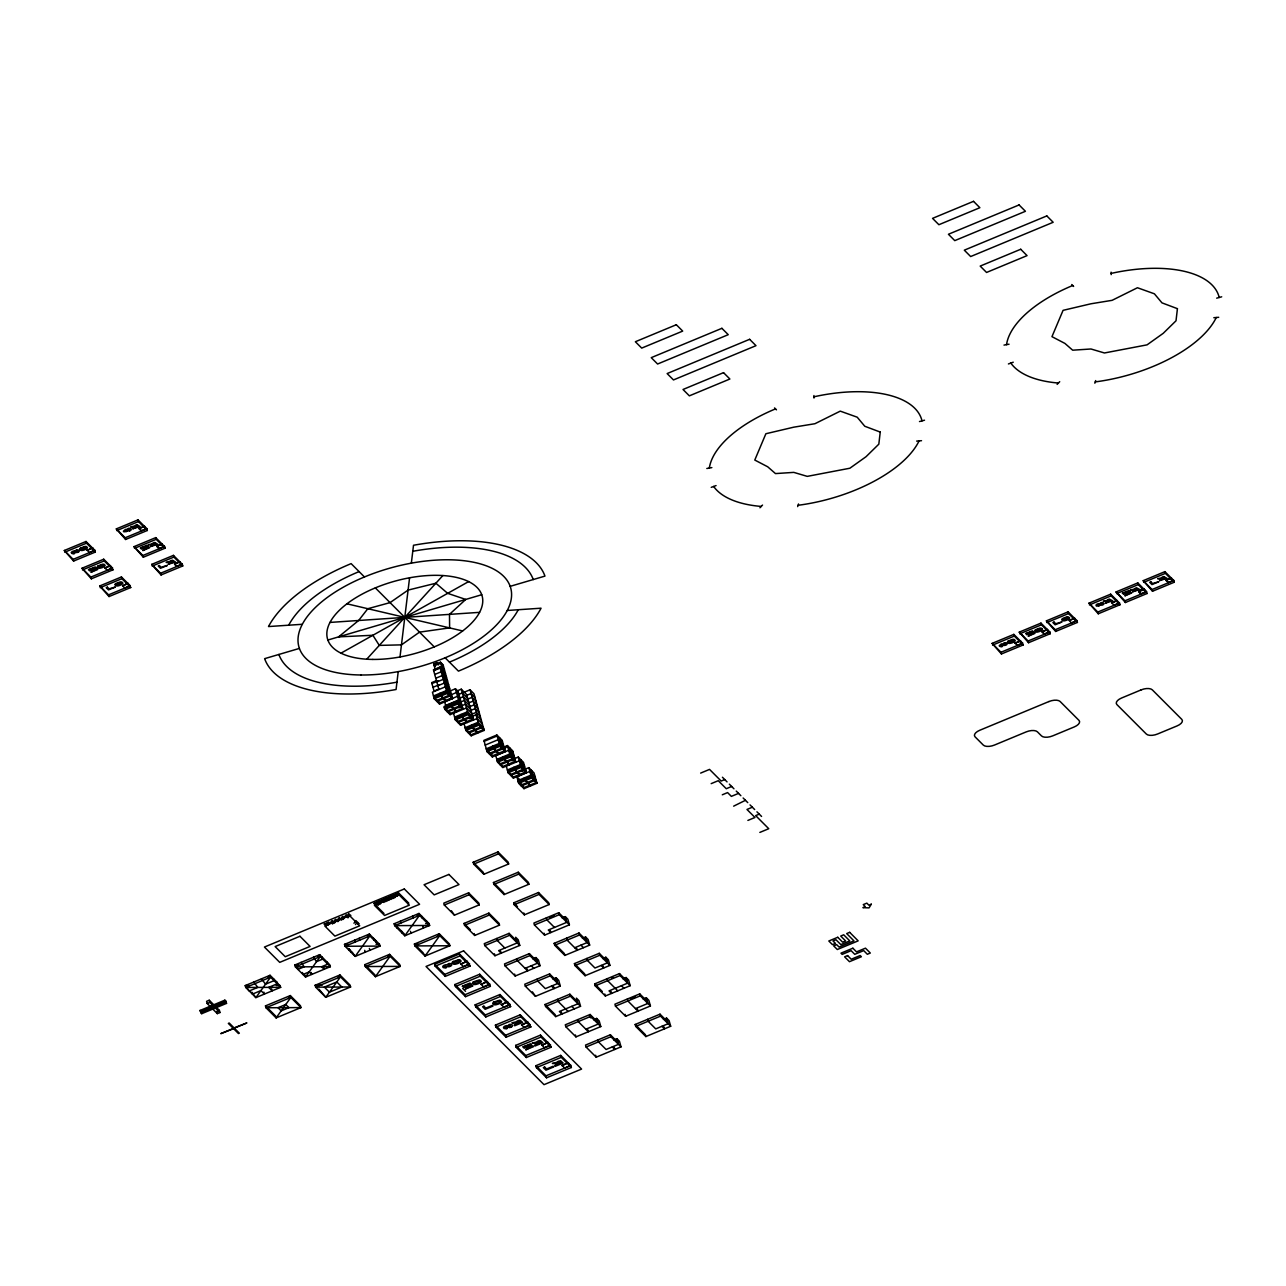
<?xml version="1.0" encoding="UTF-8"?>
<svg xmlns="http://www.w3.org/2000/svg" width="1286" height="1286" viewBox="0 0 1286 1286"><rect width="100%" height="100%" fill="white"/><g stroke="black" fill="none" stroke-linecap="round" stroke-linejoin="round"><path stroke-width="1.5" d="M398.226 671.614L396.072 689.505A146.186 68.399 -15.5 0 1 264.627 658.657L299.397 648.417M399.994 656.969L409.575 577.784M411.343 563.155L413.513 545.264A146.186 68.399 -15.5 0 1 544.959 576.096L510.188 586.336M797.674 506.604L798.51 503.967M1094.852 383.212L1095.688 380.576M170.09 561.468L166.135 562.4L170.459 562.77A3.006 1.415 -15.5 0 1 170.829 563.027L168.08 564.329L175.555 562.046L172.533 560.23A2.009 0.932 -15.5 0 0 171.633 560.439A2.926 1.366 -15.5 0 0 170.974 560.712L170.813 560.809A1.816 0.852 -15.5 0 0 170.09 561.468M268.035 978.099L270.044 975.286L276.667 981.861L277.213 983.822L268.678 987.359L272.166 990.847L271.619 988.902M233.57 1028.655L234.1 1027.932C278.596 1010.33 189.074 1046.257 233.57 1028.655L238.457 1033.542L239.341 1033.172L234.454 1028.286M327.801 925.357L332.399 920.68L330.47 923.364M331.804 923.219L335.919 919.217L332.463 924.023M334.264 923.235L339.424 917.77L337.173 920.889M337.832 921.676L342.928 916.307L340.726 919.377M341.385 920.165L346.448 914.844L343.153 919.426M346.014 917.159L349.069 913.751L347.252 917.143M288.273 998.386L290.298 995.573L300.426 1005.716L300.956 1007.597L276.12 1017.901L265.993 1007.758L265.479 1005.877L290.298 995.573L290.829 997.454L300.956 1007.597L265.993 1007.758L290.829 997.454L276.12 1017.901L275.606 1016.02L265.479 1005.877M317.851 957.234L319.684 954.678L329.811 964.822L330.341 966.702L305.521 977.006L295.394 966.863L294.864 964.982L319.684 954.678L320.214 956.559L330.341 966.702L295.394 966.863L320.214 956.559L305.521 977.006L304.991 975.126M347.959 917.882L350.146 914.828L350.869 915.552M353.955 923.252L355.884 920.567L356.592 921.29M355.483 924.554L357.315 921.998L358.022 922.721M374.322 903.785L374.982 902.852M375.03 904.492L376.75 902.129M375.753 905.215L378.502 901.39M377.409 904.621L380.254 900.666M378.148 905.312L382.006 899.943M380.238 904.106L383.758 899.203M383.212 901.679L385.511 898.48M383.871 902.483L387.279 897.757M385.655 901.711L389.031 897.017M387.44 900.939L390.783 896.294M389.224 900.184L392.535 895.57M390.992 899.428L394.288 894.831M392.76 898.673L396.056 894.108M394.529 897.933L397.808 893.384M338.105 977.521L339.938 974.965L350.065 985.108L350.596 986.989L325.776 997.293L315.649 987.15L315.118 985.269L339.938 974.965L340.469 976.846L350.596 986.989L315.649 987.15L340.469 976.846L325.776 997.293L318.912 989.079M367.491 936.626L369.339 934.07L379.466 944.213L379.981 946.094L355.161 956.398L345.034 946.255L344.519 944.374L369.339 934.07L369.854 935.935L379.981 946.094L345.034 946.255L369.854 935.935L355.161 956.398L352.107 951.978M396.86 896.406L399.046 893.368M408.353 902.692L407.678 903.624L408.803 903.158L398.676 893.014L373.872 903.351L384 913.494M387.745 956.913L389.578 954.357L399.705 964.5L400.235 966.381L375.416 976.685L365.288 966.542L364.758 964.661L389.578 954.357L390.108 956.237L400.235 966.381L365.288 966.542L390.108 956.237L375.416 976.685L374.885 974.804L364.758 964.661M417.146 916.002L418.979 913.446L429.106 923.589L429.62 925.47L404.801 935.774L394.673 925.631L394.159 923.75L418.979 913.446L419.493 915.327L429.62 925.47L394.673 925.631L419.493 915.327L404.801 935.774L404.286 933.909L394.159 923.75M437.385 936.288L439.233 933.732L449.361 943.876L449.875 945.757L425.055 956.061L414.928 945.917L414.413 944.053L439.233 933.732L439.748 935.613L449.875 945.757L414.928 945.917L439.748 935.613L425.055 956.061L424.541 954.196M366.703 659.22L442.866 575.549M759.946 507.777L762.534 505.076M1057.14 384.385L1059.712 381.685M81.5 548.463L82.304 547.997A5.9 2.765 -15.5 0 1 83.156 547.627L84.41 547.257A1.849 0.868 -15.5 0 1 85.953 547.482A1.849 0.868 -15.5 0 1 85.615 548.479L81.275 549.54A1.993 0.932 -15.5 0 1 81.548 548.366M494.821 1002.517L498.132 1001.135A2.09 0.981 -15.5 0 1 499.981 1001.505A2.074 0.964 -15.5 0 1 499.9 1002.148A2.09 0.981 -15.5 0 1 499.531 1002.533L495.303 1003.948A1.897 0.884 -15.5 0 1 494.547 1003.739A2.122 0.997 -15.5 0 1 494.805 1002.517M80.616 548.109L84.603 546.534A3.247 1.511 -15.5 0 1 85.278 546.454A2.926 1.366 -15.5 0 1 86.403 546.566L87.448 547.563A3.601 1.688 -15.5 0 1 87.143 548.27L85.503 549.427A7.973 3.729 -15.5 0 1 84.362 549.926L82.867 550.36A3.504 1.64 -15.5 0 1 81.838 550.488A2.958 1.382 -15.5 0 1 80.504 550.295L79.764 549.652M98.331 565.84L102.317 564.265A3.247 1.511 -15.5 0 1 102.993 564.2A2.926 1.366 -15.5 0 1 104.102 564.313L105.147 565.39A3.585 1.688 -15.5 0 1 104.857 566.001L103.218 567.174A7.973 3.729 -15.5 0 1 102.076 567.656L100.581 568.09A3.504 1.64 -15.5 0 1 99.552 568.219A2.958 1.382 -15.5 0 1 98.218 568.042L97.415 567.239A2.861 1.334 -15.5 0 1 97.575 566.579M453.299 961.526L458.989 959.645A3.311 1.543 -15.5 0 1 459.906 959.774L461.111 961.012A4.099 1.929 -15.5 0 1 460.758 961.703L458.893 963.037A9.147 4.276 -15.5 0 1 457.575 963.6L455.871 964.098A3.987 1.865 -15.5 0 1 454.697 964.243A3.36 1.575 -15.5 0 1 453.428 964.13L452.27 963.134A3.263 1.527 -15.5 0 1 452.447 962.362M473.553 981.813L479.244 979.932A3.311 1.543 -15.5 0 1 480.16 980.061L481.35 981.298A4.099 1.929 -15.5 0 1 481.012 981.99L479.148 983.324A9.147 4.276 -15.5 0 1 477.829 983.886L476.125 984.385A3.987 1.865 -15.5 0 1 474.952 984.546A3.36 1.575 -15.5 0 1 473.682 984.417L472.509 983.42A3.263 1.527 -15.5 0 1 472.701 982.649A3.987 1.865 -15.5 0 1 473.441 981.684M1008.433 641.007L1012.42 639.431A3.247 1.511 -15.5 0 1 1013.111 639.367A2.926 1.366 -15.5 0 1 1014.22 639.463L1015.265 640.557A3.585 1.688 -15.5 0 1 1014.959 641.167L1013.336 642.325A8.005 3.745 -15.5 0 1 1012.178 642.823L1010.683 643.257A3.488 1.64 -15.5 0 1 1009.655 643.386A2.958 1.382 -15.5 0 1 1008.32 643.209L1007.533 642.405A2.861 1.334 -15.5 0 1 1007.694 641.73M493.808 1002.099L499.498 1000.219A3.311 1.543 -15.5 0 1 500.415 1000.347L501.604 1001.585A4.099 1.913 -15.5 0 1 501.267 1002.276L499.402 1003.61A9.147 4.276 -15.5 0 1 498.084 1004.173L496.38 1004.671A3.987 1.865 -15.5 0 1 495.206 1004.832A3.36 1.575 -15.5 0 1 493.92 1004.704L492.763 1003.707A3.263 1.527 -15.5 0 1 492.956 1002.935A3.987 1.865 -15.5 0 1 493.695 1001.971M340.951 653.175L468.634 581.593M549.861 917.963L554.25 915.536M611.847 978.067L612.892 977.569M64.3 550.488L86.001 541.486L94.859 550.344L73.157 559.362L64.3 550.488L73.623 561.066L95.325 552.064L92.576 547.868L87.223 550.392L92.576 547.868M116.303 528.9L138.004 519.882L146.861 528.755L125.16 537.773L116.303 528.9L125.626 539.477L147.327 530.475L146.781 528.498L141.364 530.748L139.145 528.53L144.579 526.279L139.145 528.53M64.766 552.208L86.483 543.19L95.325 552.064M116.769 530.604L138.486 521.602L147.327 530.475M94.778 550.087L89.425 552.61L87.143 550.119M82.015 568.235L103.716 559.217L112.573 568.09L90.856 577.109L82.015 568.235L91.338 578.813L113.039 569.794L110.274 565.615L104.922 568.123L110.274 565.615M134.017 546.646L155.719 537.628L164.576 546.502L142.859 555.504L134.017 546.646L143.341 557.224L165.042 548.206L164.495 546.228L159.078 548.495L156.86 546.277L162.277 544.01L156.86 546.277M82.481 569.939L104.182 560.921L113.039 569.794M134.483 548.35L156.185 539.332L165.042 548.206M112.493 567.833L107.14 570.341L104.857 567.865M99.713 585.966L121.414 576.964L130.272 585.821L108.571 594.839L99.713 585.966L109.053 596.543L130.754 587.541L127.989 583.346L122.636 585.869L127.989 583.346M151.716 564.377L173.417 555.375L182.274 564.232L160.573 573.251L151.716 564.377L161.055 574.955L182.757 565.953L182.21 563.975L176.777 566.226L174.558 564.007L179.992 561.757L174.558 564.007M100.195 587.686L121.897 578.668L130.754 587.541M152.198 566.081L173.899 557.079L182.757 565.953M130.207 585.564L124.855 588.088L122.556 585.596M444.409 669.556L441.757 666.92L435.295 669.604L433.736 663.962L436.967 662.611L438.285 663.946M450.663 692.109L445.374 686.82L432.434 692.189L434.266 698.78L439.539 704.069L452.479 698.684L443.091 664.862L440.455 662.21L433.993 664.894L435.311 666.228L433.736 663.962M434.25 665.843L440.728 663.158L443.365 665.794M442.545 669.733L439.908 667.096L433.43 669.781L438.912 689.505M433.704 670.713L440.166 668.029L445.438 673.317M434.732 674.475L441.211 671.79L446.483 677.079M435.777 678.236L442.255 675.552L447.528 680.841M436.549 680.615L431.694 682.625L434.041 691.08L438.896 689.071M431.951 683.557L438.43 680.873M436.822 681.998L443.3 679.313L448.573 684.586M432.996 687.319L439.458 684.634M437.867 685.76L444.329 683.059L449.618 688.348M433.478 695.951L446.419 690.582L451.707 695.871M433.752 696.899L446.676 691.53L451.965 696.803M449.907 691.064L455.453 688.766L458.089 691.402L463.04 709.261L457.768 703.972L456.98 701.159L444.04 706.528L444.827 709.358L450.1 714.63L466.496 707.975L471.769 713.264M434.266 698.78L447.206 693.411L452.479 698.684M456.434 691.193L461.272 689.183L466.561 694.472L473.602 719.838L468.313 714.55L461.272 689.183M436.645 700.484L449.586 695.099M450.952 694.826L456.482 692.527L459.134 695.163M459.086 694.279L462.317 692.945L467.606 698.218M463.555 692.479L470.033 689.794L473.987 693.765L484.147 730.416L471.206 735.785L465.934 730.496L464.117 723.922M446.435 700.886L457.527 696.289L460.179 698.925M460.131 698.041L463.362 696.69L468.651 701.979M466.223 695.565L471.078 693.556L475.032 697.526M459.552 702.477L464.407 700.452L469.679 705.741M467.268 699.327L472.107 697.317L476.077 701.288M444.827 709.358L457.768 703.972M447.206 711.062L460.131 705.676M460.597 706.223L465.452 704.214L470.724 709.502M468.297 703.088L473.152 701.079L477.122 705.033M459.022 707.782L462.253 706.448L456.98 701.159M469.342 706.85L474.196 704.841L478.151 708.795M454.601 717.106L467.541 711.737L472.814 717.025L469.117 718.553M470.387 710.611L475.241 708.586L479.196 712.557M453.556 713.344L455.373 719.919L468.313 714.55M471.432 714.373L476.286 712.348L480.241 716.318M457.752 721.623L470.692 716.254M470.467 717.09L476.013 714.791L481.285 720.08M455.373 719.919L460.661 725.208L477.042 718.553L482.33 723.841M465.146 727.683L478.087 722.314L483.375 727.603M465.934 730.496L478.874 725.127L484.147 730.416M468.313 732.2L481.253 726.831M496.862 734.997L483.922 740.366L487.04 751.651L492.329 756.94L505.269 751.571L502.135 740.286L496.862 734.997L499.981 746.282L505.269 751.571M484.179 741.315L497.119 735.946L502.392 741.234M485.224 745.076L498.164 739.691L503.437 744.98M486.269 748.822L499.209 743.453L504.482 748.741M487.04 751.651L499.981 746.282M503.726 747.102L507.407 745.575L512.696 750.863L515.815 762.132L510.542 756.859L507.407 745.575M489.419 753.355L502.36 747.986M503.983 748.05L507.681 746.507L512.953 751.796M496.83 759.399L509.754 754.03L515.043 759.319L511.812 760.669M513.998 755.557L508.726 750.268L495.785 755.638L497.602 762.228L510.542 756.859M499.981 763.932L512.921 758.563M514.529 758.627L518.226 757.084L523.515 762.373L526.376 772.709L513.435 778.078L508.163 772.806L506.33 766.215M497.602 762.228L502.89 767.517L519.271 760.846L524.559 766.135M507.375 769.976L520.316 764.607L525.588 769.896L522.357 771.23M508.163 772.806L521.103 767.42L526.376 772.709M510.542 774.51L523.482 769.124M523.241 769.96L528.787 767.662L534.06 772.95L536.937 783.287L523.997 788.656L518.724 783.367L516.892 776.792L529.832 771.423L535.105 776.712M518.724 783.367L531.648 777.998L536.937 783.287M521.103 785.071L534.028 779.702M992.117 643.386L1013.818 634.384L1022.675 643.257L1000.974 652.259L992.117 643.386L1001.456 653.963L1023.158 644.961L1020.393 640.766L1015.04 643.289L1020.393 640.766M1019.251 632.133L1040.953 623.115L1049.81 631.989L1028.109 640.991L1019.251 632.133L1028.575 642.711L1050.276 633.693L1049.73 631.731L1044.312 633.982L1042.094 631.764L1047.527 629.513L1042.094 631.764M1046.386 620.865L1068.087 611.847L1076.945 620.72L1055.227 629.738L1046.386 620.865L1055.71 631.442L1077.411 622.424L1076.864 620.463L1071.511 622.971L1069.229 620.495L1074.646 618.245L1069.229 620.495M1088.953 603.182L1110.654 594.18L1119.511 603.054L1097.81 612.056L1088.953 603.182L1098.276 613.776L1119.977 604.758L1119.431 602.78L1114.078 605.304L1111.795 602.829L1117.212 600.562L1111.795 602.829M1116.071 591.93L1137.788 582.912L1146.63 591.785L1124.928 600.803L1116.071 591.93L1125.411 602.507L1147.112 593.489L1144.347 589.309C1132.082 589.422 1145.681 597.492 1138.93 591.56M1143.206 580.661L1164.907 571.643L1173.764 580.516L1152.063 589.535L1143.206 580.661L1152.529 591.239L1174.247 582.236L1173.7 580.259L1168.267 582.51L1166.048 580.291L1171.482 578.041L1166.048 580.291M992.599 645.106L1014.3 636.088L1023.158 644.961M1019.718 633.837L1041.435 624.819L1050.276 633.693M1046.852 622.569L1068.553 613.567L1077.411 622.424M1089.419 604.902L1111.12 595.884L1119.977 604.758M1116.553 593.634L1138.255 584.632L1147.112 593.489M1143.688 582.365L1165.389 573.363L1174.247 582.236M473.184 862.247L498.003 851.943L508.131 862.086L508.661 863.967L483.841 874.271L473.714 864.128L473.184 862.247L483.311 872.39L483.841 874.271M473.714 864.128L498.534 853.824L508.661 863.967M700.645 773.095L709.534 769.398L721.173 781.052L724.741 779.573M1138.994 591.817L1144.347 589.309M1022.611 642.984L1017.258 645.508L1014.959 643.016M1141.132 593.778L1146.565 591.528M711.174 783.64L718.263 780.698L726.269 788.72L731.638 786.485M209.248 1000.235L206.612 1001.328L207.191 1003.482L217.318 1013.625L219.954 1012.532L219.376 1010.378L209.248 1000.235L209.843 1002.389L219.954 1012.532M468.618 892.838L443.799 903.142L444.313 905.022L454.44 915.166L479.26 904.862L478.746 902.981L468.618 892.838L469.133 894.718L479.26 904.862M493.438 882.534L518.258 872.23L528.385 882.373L528.9 884.254L504.08 894.558L493.953 884.414L493.438 882.534L503.565 892.677L504.08 894.558M207.191 1003.482L209.843 1002.389M444.313 905.022L469.133 894.718M493.953 884.414L518.788 874.11L528.9 884.254M200.037 1010.475L224.857 1000.17L225.934 1001.247L226.529 1003.385L201.709 1013.689L200.037 1010.475L201.709 1013.689M211.66 1006.408L214.312 1005.314M722.298 794.796L727.587 792.594L731.364 796.372L738.55 793.398M201.114 1011.552L211.756 1007.131M225.934 1001.247L213.524 1006.391L212.447 1005.314M200.632 1012.612L225.452 1002.308L226.529 1003.385M212.254 1008.545L214.907 1007.452M219.376 1010.378L216.723 1011.471L217.318 1013.625M745.446 800.31L733.647 806.161M464.053 923.428L488.873 913.124L499 923.268L499.515 925.148L474.695 935.452L464.567 925.309L464.053 923.428L470.371 929.778M513.693 902.82L538.512 892.516L548.64 902.659L549.154 904.54L524.334 914.844L514.207 904.701L513.693 902.82L517.486 906.63M464.567 925.309L489.387 915.005L499.515 925.148M514.207 904.701L539.027 894.397L549.154 904.54M752.342 807.222L746.973 809.457L754.978 817.478L747.889 820.42M759.254 814.134L755.67 815.613L768.755 828.714L759.849 832.412M434.636 964.259L459.456 953.955L469.583 964.098L444.763 974.402L434.636 964.259L435.182 966.204L445.31 976.363L470.129 966.043L466.979 961.253L460.854 964.13L466.979 961.253M516.699 940.95L509.095 933.347L484.275 943.651L484.822 945.596L494.949 955.739L519.769 945.435L518.21 939.793L515.67 937.269L517.245 942.895L498.63 950.627L501.154 953.167L500.608 951.206M566.338 920.342L558.751 912.722L533.915 923.043L534.462 924.988L544.589 935.131L569.409 924.827L567.849 919.185L565.31 916.661L562.207 917.947M435.182 966.204L460.002 955.9L470.129 966.043M484.822 945.596L509.642 935.292L519.769 945.435M534.462 924.988L559.281 914.684L569.409 924.827M469.503 963.793L463.378 966.67L460.758 963.841M454.89 984.546L479.71 974.241L489.837 984.385L465.018 994.689L454.89 984.546L455.437 986.507L465.564 996.65L490.384 986.33L487.217 981.539L481.109 984.417L487.217 981.539M536.953 961.237L529.35 953.633L504.53 963.937L505.076 965.882L515.204 976.026L540.024 965.722L538.464 960.095L535.924 957.556L532.822 958.842M582.462 938.233L585.564 936.947L588.104 939.471L589.663 945.114L564.843 955.418L554.716 945.274L554.17 943.329L578.989 933.009L586.593 940.629M455.437 986.507L480.257 976.187L490.384 986.33M505.076 965.882L529.896 955.578L540.024 965.722M554.716 945.274L579.536 934.97L589.663 945.114M525.074 968.342L537.484 963.198L535.924 957.556M574.729 947.734L587.139 942.574L585.564 936.947M489.757 984.079L483.632 986.957L481.012 984.128M475.145 1004.832L499.965 994.528L510.092 1004.671L485.272 1014.975L475.145 1004.832L475.691 1006.793L485.819 1016.937L510.638 1006.616L507.472 1001.826L501.347 1004.704L507.472 1001.826M557.208 981.523L549.604 973.92L524.784 984.224L525.331 986.169L535.458 996.312L560.278 986.008L558.719 980.382L556.179 977.842L553.076 979.128M602.716 958.52L605.819 957.234L608.358 959.758L609.918 965.4L585.098 975.704L574.971 965.561L574.424 963.616L599.244 953.312L606.847 960.915M475.691 1006.793L500.511 996.473L510.638 1006.616M525.331 986.169L550.151 975.865L560.278 986.008M574.971 965.561L599.79 955.257L609.918 965.4M510.012 1004.366L503.887 1007.243L501.267 1004.414M495.399 1025.119L520.219 1014.815L530.346 1024.958L505.527 1035.262L495.399 1025.119L495.93 1027.08L506.057 1037.223L530.893 1026.919L527.726 1022.113L521.602 1024.99L527.726 1022.113M561.371 1012.082L561.918 1014.027L559.378 1011.487L577.993 1003.771L576.433 998.129L578.957 1000.669L580.533 1006.295L555.713 1016.599L545.585 1006.456L545.039 1004.511L569.859 994.207L577.446 1001.81M622.971 978.807L626.073 977.521L628.613 980.045L630.172 985.687L605.352 995.991L595.225 985.848L594.679 983.903L619.498 973.598L627.102 981.202M495.93 1027.08L520.766 1016.776L530.893 1026.919M545.585 1006.456L570.405 996.152L580.533 1006.295M595.225 985.848L620.045 975.544L630.172 985.687M530.266 1024.653L524.141 1027.53L521.521 1024.701M515.654 1045.405L540.474 1035.101L550.601 1045.245L525.781 1055.549L515.654 1045.405L516.184 1047.367L526.312 1057.51L551.131 1047.206L547.981 1042.416L541.856 1045.277L547.981 1042.416M597.701 1022.097L590.113 1014.493L565.293 1024.797L565.84 1026.742L575.951 1036.886L600.787 1026.582L599.212 1020.955L596.688 1018.416L593.585 1019.702M647.356 1001.489L639.753 993.885L614.933 1004.189L615.48 1006.134L625.607 1016.278L650.427 1005.973L648.851 1000.331L646.328 997.807L643.225 999.093M630.622 998.852L635.429 996.859M516.184 1047.367L541.004 1037.063L551.131 1047.206M565.84 1026.742L590.66 1016.438L600.787 1026.582M615.48 1006.134L640.299 995.83L650.427 1005.973M585.837 1029.202L598.247 1024.058L596.688 1018.416M635.477 1008.594L647.887 1003.434L646.328 997.807M550.504 1044.939L544.396 1047.817L541.776 1044.988M535.908 1065.692L560.728 1055.388L570.855 1065.531L546.02 1075.835L535.908 1065.692L536.439 1067.653L546.566 1077.797L571.386 1067.493L568.235 1062.702L562.111 1065.58L568.235 1062.702M617.955 1042.383L610.368 1034.78L585.548 1045.084L586.078 1047.029L596.206 1057.188L621.025 1046.868L619.466 1041.242L616.942 1038.702L613.84 1039.988M663.48 1019.38L666.582 1018.094L669.106 1020.618L670.681 1026.26L645.861 1036.564L635.734 1026.421L635.188 1024.476L660.007 1014.172L667.595 1021.775M536.439 1067.653L561.259 1057.349L571.386 1067.493M586.078 1047.029L610.898 1036.725L621.025 1046.868M635.734 1026.421L660.554 1016.117L670.681 1026.26M570.759 1065.226L564.65 1068.103L562.03 1065.274M1008.417 363.954L1013.255 362.202M711.238 487.346L716.061 485.578M327.85 640.042L481.736 594.727M1216.685 298.159L1221.7 296.809M919.49 421.551L924.521 420.2M457.623 960.562L454.312 961.944A2.122 0.997 -15.5 0 0 454.054 963.166A1.897 0.884 -15.5 0 0 454.794 963.375L459.022 961.96A2.09 0.981 -15.5 0 0 459.391 961.574A2.074 0.964 -15.5 0 0 458.121 960.513A2.09 0.981 -15.5 0 0 457.639 960.578M1003.996 345.098L1009.044 344.214M706.818 468.49L711.849 467.606M1213.823 317.706L1218.71 317.304M916.645 441.098L921.515 440.696M506.78 1025.633L506.475 1025.665A2.363 1.109 -15.5 0 0 505.816 1025.794L504.626 1026.276A2.074 0.964 -15.5 0 0 504.016 1026.742A2.636 1.238 -15.5 0 0 503.565 1027.723L503.598 1027.819A5.208 2.443 -15.5 0 0 503.694 1028.028A6.752 3.151 -15.5 0 0 504.112 1028.495L506.668 1028.913L507.488 1027.868A2.765 1.302 -15.5 0 1 506.427 1028.109L505.157 1027.192L509.69 1027.418M137.104 524.752L140.142 526.569L132.651 528.851L135.4 527.549A2.99 1.399 -15.5 0 0 135.046 527.292L130.722 526.906L134.676 525.99A1.816 0.852 -15.5 0 1 135.4 525.331L135.56 525.235A2.926 1.366 -15.5 0 1 136.203 524.961A2.009 0.932 -15.5 0 1 137.12 524.752M302.323 624.289L268.501 626.555A146.186 68.399 -15.5 0 1 351.126 563.622L364.452 576.964M329.972 622.424L479.598 612.345M507.263 610.48L541.068 608.198A146.186 68.399 -15.5 0 1 458.443 671.131L445.133 657.789M448.943 966.558L444.393 966.333L445.663 967.233A2.765 1.302 -15.5 0 0 446.74 967.008L445.904 968.053L443.349 967.635A6.752 3.151 -15.5 0 1 442.931 967.168A5.208 2.443 -15.5 0 1 442.834 966.959A2.636 1.238 -15.5 0 1 443.236 965.882A2.106 0.981 -15.5 0 1 444.024 965.336L445.069 964.934A2.363 1.109 -15.5 0 1 445.712 964.805L446.033 964.773A2.636 1.238 -15.5 0 1 447.062 964.822L450.148 965.336L448.026 963.825A2.54 1.19 -15.5 0 1 450.261 963.552L451.097 963.857A5.707 2.668 -15.5 0 1 451.579 964.307L451.707 965.063A2.395 1.125 -15.5 0 1 451.579 965.336A2.492 1.173 -15.5 0 1 451.37 965.593A2.106 0.981 -15.5 0 1 450.663 966.075A2.54 1.19 -15.5 0 1 449.891 966.381M425.602 923.605L429.106 923.589M348.008 944.358L344.519 944.374L347.043 946.898M375.962 944.229L379.466 944.213M417.902 944.037L414.413 944.053L423.271 952.926M294.864 964.982L298.368 964.966M249.227 985.574L245.224 985.59L245.755 987.471L255.882 997.615L280.702 987.31L276.699 981.941M276.168 985.446L280.171 985.43M315.118 985.269L322.111 985.237M1099.626 603.697L1102.504 604.131L1100.655 602.812A2.25 1.061 -15.5 0 1 1102.616 602.571L1103.34 602.845A4.999 2.331 -15.5 0 1 1103.758 603.23L1103.902 603.729A2.09 0.981 -15.5 0 1 1103.581 604.356A1.833 0.868 -15.5 0 1 1102.954 604.774A2.09 0.981 -15.5 0 1 1102.247 605.079A1.833 0.868 -15.5 0 1 1101.443 605.159L1097.488 604.999L1098.598 605.802A2.427 1.125 -15.5 0 0 1099.53 605.593L1096.572 606.14A5.9 2.765 -15.5 0 1 1096.202 605.738A4.26 1.993 -15.5 0 1 1096.09 605.465A2.315 1.077 -15.5 0 1 1096.46 604.597A1.833 0.868 -15.5 0 1 1097.151 604.131L1098.067 603.793A2.074 0.964 -15.5 0 1 1098.63 603.664L1098.903 603.648A2.315 1.077 -15.5 0 1 1099.819 603.681M74.99 551.003L77.851 551.437L76.003 550.103A2.218 1.045 -15.5 0 1 77.964 549.878L78.687 550.151A4.999 2.347 -15.5 0 1 79.105 550.537L79.234 551.196A2.09 0.981 -15.5 0 1 78.928 551.662A1.849 0.868 -15.5 0 1 78.301 552.08M507.616 1025.698L510.896 1026.196L508.774 1024.685A2.54 1.19 -15.5 0 1 511.024 1024.412L511.844 1024.733A5.707 2.668 -15.5 0 1 512.342 1025.167L512.471 1025.923A2.395 1.125 -15.5 0 1 512.342 1026.196A2.492 1.173 -15.5 0 1 512.117 1026.453A2.106 0.981 -15.5 0 1 511.41 1026.935M346.931 603.809L462.655 630.96M520.364 1020.425L522.646 1022.45L514.754 1025.73L514.095 1025.071L517.245 1023.56A3.44 1.607 -15.5 0 0 516.827 1023.286L511.876 1022.852L516.409 1021.791A2.042 0.948 -15.5 0 1 517.068 1021.132L517.422 1020.939A3.344 1.575 -15.5 0 1 518.162 1020.618A2.363 1.109 -15.5 0 1 518.853 1020.425A1.881 0.884 -15.5 0 1 520.107 1020.441M540.602 1040.712L542.901 1042.737L535.008 1046.016L534.349 1045.357L537.5 1043.846A3.44 1.607 -15.5 0 0 537.082 1043.573L532.131 1043.139L536.664 1042.078A2.042 0.948 -15.5 0 1 537.323 1041.419L537.661 1041.226A3.344 1.575 -15.5 0 1 538.416 1040.904A2.363 1.109 -15.5 0 1 539.107 1040.712A1.881 0.884 -15.5 0 1 540.361 1040.728M560.857 1061.014L563.155 1063.024L555.263 1066.303L554.604 1065.644L557.754 1064.149A3.44 1.607 -15.5 0 0 557.336 1063.86L552.385 1063.426L556.918 1062.365A2.042 0.948 -15.5 0 1 557.577 1061.706L557.915 1061.513A3.344 1.575 -15.5 0 1 558.671 1061.191A2.363 1.109 -15.5 0 1 559.362 1060.998A1.881 0.884 -15.5 0 1 560.616 1061.014M1071.736 284.544L1073.633 286.456M1166.129 580.549L1168.267 582.51M1042.174 632.021L1044.312 633.982M774.542 407.935L776.455 409.848M722.427 777.242L727.056 781.888M729.339 784.171L733.952 788.8M736.235 791.083L740.865 795.712M743.131 797.995L747.761 802.625M750.043 804.907L754.657 809.537M756.94 811.82L761.569 816.449M375.335 587.879L434.25 646.89M438.542 664.878L436.967 662.611M461.208 702.686L458.572 700.05L445.631 705.419L444.586 701.658M536.149 780.473L530.877 775.185L517.936 780.554L523.209 785.842M462.51 707.38L457.237 702.092L444.297 707.477L449.586 712.749M473.071 717.958L467.799 712.669L454.858 718.038L460.661 725.208M483.632 728.535L478.344 723.246L465.419 728.615L471.206 735.785M504.739 749.69L499.466 744.401L486.526 749.77L491.799 755.059M515.3 760.267L510.028 754.978L497.087 760.347L502.89 767.517M525.861 770.828L520.573 765.54L507.632 770.925L513.435 778.078M536.407 781.406L531.134 776.117L518.194 781.486L521.36 786.019L534.301 780.65L533.77 778.769M516.892 776.792L519.528 779.445M580.934 945.162L583.458 947.686M601.173 965.448L603.713 967.972L603.166 966.027M621.427 985.735L623.967 988.259M661.936 1026.308L664.476 1028.848L663.93 1026.887M554.475 927.447L546.871 919.844L546.341 917.882M617.762 990.847L607.635 980.704L607.088 978.742M554.17 943.329L564.297 953.473L564.843 955.418M574.424 963.616L584.551 973.759L585.098 975.704M594.679 983.903L602.282 991.506M635.188 1024.476L645.315 1034.619L645.861 1036.564M139.226 528.787L141.364 530.748M156.924 546.534L159.078 548.495M174.639 564.281L176.777 566.226M589.486 1016.454L590.949 1017.933M531.279 965.77L533.819 968.31M551.533 986.057L554.073 988.596L553.527 986.635M571.788 1006.343L574.328 1008.883M612.297 1046.917L614.821 1049.456L614.29 1047.495M504.835 948.055L497.232 940.452L496.685 938.491M568.123 1011.455L557.995 1001.312L557.449 999.351M451.386 910.761L454.44 915.166M532.388 991.827L535.458 996.312M545.039 1004.511L555.166 1014.654L555.713 1016.599M462.655 988.404L465.532 991.297M348.651 948.57L350.548 950.467M234.1 1027.932L229.213 1023.029L228.329 1023.399L233.216 1028.286M213.042 1007.468L214.119 1008.545M71.437 552.771L71.469 552.867A2.315 1.077 -15.5 0 1 71.823 551.903A1.833 0.852 -15.5 0 1 72.498 551.437A3.022 1.415 -15.5 0 1 73.125 551.18L73.415 551.083A2.058 0.964 -15.5 0 1 73.977 550.971L74.25 550.938A2.315 1.077 -15.5 0 1 75.167 550.987M1164.907 571.643L1165.389 573.363M1152.063 589.535L1152.529 591.239M1137.788 582.912L1138.255 584.632M1124.928 600.803L1125.411 602.507M1110.654 594.18L1111.12 595.884M1097.81 612.056L1098.276 613.776M1068.087 611.847L1068.553 613.567M1055.227 629.738L1055.71 631.442M1040.953 623.115L1041.435 624.819M1028.109 640.991L1028.575 642.711M1013.818 634.384L1014.3 636.088M1000.974 652.259L1001.456 653.963M666.582 1018.094L668.141 1023.72L655.731 1028.88L648.144 1021.277L647.597 1019.316M660.007 1014.172L660.554 1016.117M639.753 993.885L640.299 995.83M637.47 1009.172L638.017 1011.134L627.889 1000.99L627.343 999.029M626.073 977.521L627.632 983.147L609.017 990.879L611.557 993.419L611.011 991.458M619.498 973.598L620.045 975.544M625.06 1014.332L625.607 1016.278M605.819 957.234L607.378 962.86L594.968 968.02L587.38 960.417L586.834 958.456M599.244 953.312L599.79 955.257M604.806 994.046L605.352 995.991M616.942 1038.702L618.502 1044.345L606.092 1049.489L598.488 1041.885L597.958 1039.924M610.368 1034.78L610.898 1036.725M578.989 933.009L579.536 934.97M531.423 770.314L533.513 777.821M528.787 767.662L531.648 777.998M576.707 948.312L577.253 950.274L567.126 940.13L566.579 938.169M565.31 916.661L566.885 922.287L548.27 930.019L550.794 932.559L550.247 930.598M527.565 782.386L527.823 783.335M520.878 759.737L522.952 767.244M523.225 768.192L523.74 770.073L510.799 775.442L510.285 773.561M524.399 777.869L524.672 778.802M590.113 1014.493L590.66 1016.438M518.226 757.084L521.103 767.42M558.751 912.722L559.281 914.684M523.482 786.775L523.997 788.656M517.004 771.809L517.277 772.757M595.675 1055.227L596.206 1057.188M510.06 748.211L512.407 756.682M512.664 757.615L513.178 759.496L500.238 764.865L499.724 762.984M587.831 1029.781L588.377 1031.742L578.25 1021.598L577.703 1019.637M513.853 767.292L514.111 768.24M505.237 747.295L505.494 748.243M506.459 761.248L506.716 762.18M499.498 737.65L501.845 746.105M502.103 747.037L502.633 748.918L489.693 754.287L489.162 752.406M569.859 994.207L570.405 996.152M503.292 756.715L503.549 757.663M538.512 892.516L539.027 894.397M575.421 1034.941L575.951 1036.886M495.898 750.67L496.155 751.603M492.731 746.137L492.988 747.086M544.042 933.186L544.589 935.131M556.179 977.842L557.738 983.485L545.328 988.629L537.741 981.025L537.194 979.064M491.541 754.11L492.329 756.94M480.996 725.899L481.511 727.763L468.57 733.149L468.056 731.268M549.604 973.92L550.151 975.865M470.033 689.794L477.331 716.109M476.013 714.791L478.874 725.127M518.258 872.23L518.788 874.11M474.775 729.516L475.048 730.464M470.435 715.321L470.949 717.202L458.025 722.571L457.495 720.69M471.624 724.999L471.882 725.931M523.82 912.964L524.334 914.844M560.728 1055.388L561.259 1057.349M464.23 718.938L464.487 719.887M529.35 953.633L529.896 955.578M455.453 688.766L459.616 703.796M459.874 704.744L460.404 706.625L447.464 711.994L446.933 710.113M461.063 714.421L461.32 715.354M498.003 851.943L498.534 853.824M527.067 968.921L527.614 970.882L517.486 960.738L516.94 958.777M453.669 708.361L453.926 709.309M440.455 662.21L449.055 693.234M449.328 694.167L449.843 696.048L436.902 701.417L436.388 699.536M450.502 703.844L450.775 704.776M439.908 667.096L447.206 693.411M540.474 1035.101L541.004 1037.063M449.312 711.817L450.1 714.63M509.095 933.347L509.642 935.292M443.107 697.8L443.381 698.732M439.957 693.267L440.214 694.215M546.02 1075.835L546.566 1077.797M514.657 974.081L515.204 976.026M438.767 701.24L439.539 704.069M520.219 1014.815L520.766 1016.776M488.873 913.124L489.387 915.005M525.781 1055.549L526.312 1057.51M494.403 953.794L494.949 955.739M499.965 994.528L500.511 996.473M505.527 1035.262L506.057 1037.223M474.18 933.572L474.695 935.452M479.71 974.241L480.257 976.187M485.272 1014.975L485.819 1016.937M459.456 953.955L460.002 955.9M465.018 994.689L465.564 996.65M444.763 974.402L445.31 976.363M426.566 921.065L427.097 922.946M421.503 915.986L422.033 917.866M422.901 926.177L423.415 928.058M412.774 916.034L413.288 917.915M410.491 931.321L411.006 933.202M400.364 921.178L400.878 923.059M401.746 931.369L402.277 933.25M396.683 926.29L397.213 928.17M375.351 940.082L375.866 941.963M373.454 938.185L373.969 940.066M369.371 948.393L369.902 950.274M364.726 950.322L365.24 952.203M359.244 938.25L359.775 940.13M354.598 940.179L355.113 942.059M350.531 950.386L351.046 952.267M348.619 948.489L349.149 950.37M327.271 962.201L327.801 964.162L321.596 966.734L324.136 969.274L323.59 967.313M322.207 957.138L322.738 959.083L316.533 961.671L313.462 957.17M311.18 972.473L311.726 974.434L309.187 971.894L302.982 974.466L302.451 972.505M301.053 962.33L304.123 966.815L297.918 969.403L297.387 967.442M173.417 555.375L173.899 557.079M155.719 537.628L156.185 539.332M273.516 978.694L274.047 980.655L265.511 984.192L261.492 978.759M160.573 573.251L161.055 574.955M138.004 519.882L138.486 521.602M142.859 555.504L143.341 557.224M263.871 992.117L264.402 994.078L260.929 990.59L252.394 994.126L251.847 992.165L255.882 997.615L270.574 977.167L270.044 975.286L245.224 985.59L249.227 990.959L257.763 987.407L253.744 981.974M125.16 537.773L125.626 539.477M121.414 576.964L121.897 578.668M103.716 559.217L104.182 560.921M224.857 1000.17L225.452 1002.308M108.571 594.839L109.053 596.543M86.001 541.486L86.483 543.19M90.856 577.109L91.338 578.813M73.157 559.362L73.623 561.066M1111.088 272.15L1111.184 274.641M813.909 395.541L813.99 398.033M1007.581 641.634A3.488 1.64 -15.5 0 1 1008.337 640.894M412.79 551.292A133.969 62.692 -15.5 0 1 533.24 579.552M288.691 625.205A124.533 58.272 -15.5 0 1 359.083 571.595M396.956 682.159A131.317 61.439 -15.5 0 1 278.885 654.461M518.258 609.741A121.72 56.954 -15.5 0 1 449.473 662.129M919.072 440.889A109.921 51.44 -15.5 0 1 798.092 505.285M761.248 506.427A109.921 51.44 -15.5 0 1 713.65 486.462M709.342 468.04A109.921 51.44 -15.5 0 1 775.506 408.884M813.942 396.795A109.921 51.44 -15.5 0 1 922.014 420.876M1216.267 317.513A109.921 51.44 -15.5 0 1 1095.27 381.894M1058.426 383.035A109.921 51.44 -15.5 0 1 1010.828 363.07M1006.52 344.664A109.921 51.44 -15.5 0 1 1072.685 285.508M1111.136 273.404A109.921 51.44 -15.5 0 1 1219.192 297.484M511.281 1027.032A2.492 1.173 -15.5 0 1 510.526 1027.321A2.395 1.125 -15.5 0 1 509.561 1027.498M506.909 1025.617A2.636 1.238 -15.5 0 1 507.825 1025.681M449.827 966.429A2.395 1.125 -15.5 0 1 448.814 966.622M452.334 962.25A3.987 1.865 -15.5 0 1 453.186 961.398M130.224 530.555A2.09 0.981 -15.5 0 1 129.597 530.796M130.304 530.491A1.849 0.868 -15.5 0 0 130.931 530.073A2.09 0.981 -15.5 0 0 131.236 529.607L131.108 528.948A4.999 2.331 -15.5 0 0 130.69 528.562L129.999 528.289A2.25 1.045 -15.5 0 0 128.005 528.514L129.854 529.848L126.992 529.398A2.122 0.997 -15.5 0 0 126.253 529.35L125.98 529.366A2.074 0.964 -15.5 0 0 125.417 529.494L123.44 531.182A4.26 1.993 -15.5 0 0 123.552 531.456A5.9 2.765 -15.5 0 0 123.922 531.841L126.88 531.311A2.427 1.125 -15.5 0 1 125.948 531.504L124.838 530.716L128.809 530.925A1.993 0.932 -15.5 0 0 129.645 530.748M71.55 553.044A5.916 2.765 -15.5 0 0 71.92 553.446L73.415 553.896A2.652 1.238 -15.5 0 0 74.154 553.8L74.877 552.9A2.427 1.125 -15.5 0 1 73.945 553.109L72.836 552.305L76.806 552.514A1.993 0.932 -15.5 0 0 77.642 552.353A2.09 0.981 -15.5 0 0 78.221 552.144M79.764 548.736A3.504 1.64 -15.5 0 1 80.52 547.997M79.909 549.701A2.958 1.382 -15.5 0 1 80.086 549.009M97.479 566.467A3.504 1.64 -15.5 0 1 98.234 565.727M115.177 584.214A3.504 1.64 -15.5 0 1 115.933 583.474L120.016 582.011A3.247 1.511 -15.5 0 1 120.707 581.947A2.926 1.366 -15.5 0 1 121.816 582.044L122.861 583.04A3.585 1.672 -15.5 0 1 122.556 583.748L120.932 584.905A8.021 3.745 -15.5 0 1 119.775 585.403L118.28 585.837A3.504 1.64 -15.5 0 1 117.267 585.966A2.958 1.382 -15.5 0 1 115.917 585.773L115.129 584.985A2.861 1.334 -15.5 0 1 115.29 584.31M1005.765 644.093L1002.807 643.9A2.122 0.997 -15.5 0 0 1002.083 643.836L1001.794 643.868A2.058 0.964 -15.5 0 0 1001.231 643.997L999.254 645.668A4.26 1.993 -15.5 0 0 999.383 645.942A5.916 2.765 -15.5 0 0 999.736 646.344L1001.247 646.794A2.652 1.238 -15.5 0 0 1001.971 646.697L1002.694 645.797A2.427 1.125 -15.5 0 1 1001.762 646.006L1000.653 645.202L1004.623 645.411A1.977 0.932 -15.5 0 0 1005.459 645.25A2.122 0.997 -15.5 0 0 1006.038 645.042A1.849 0.868 -15.5 0 0 1006.745 644.559A2.122 0.997 -15.5 0 0 1007.051 644.093L1006.938 643.434A4.999 2.331 -15.5 0 0 1006.504 643.048L1005.813 642.775A2.25 1.061 -15.5 0 0 1003.819 643L1005.765 644.093M152.327 543.93L148.42 544.653L152.745 545.039A3.006 1.399 -15.5 0 1 153.114 545.28L150.366 546.598L157.84 544.316L154.818 542.499A2.009 0.932 -15.5 0 0 153.918 542.708A2.926 1.366 -15.5 0 0 153.259 542.981L153.098 543.062A1.816 0.852 -15.5 0 0 152.375 543.721L152.327 543.93M1107.262 600.482L1103.356 601.205L1107.68 601.591A2.99 1.399 -15.5 0 1 1108.05 601.832L1105.301 603.15L1112.776 600.867L1109.464 599.083A2.186 1.029 -15.5 0 0 1108.853 599.26A2.942 1.366 -15.5 0 0 1108.194 599.533L1108.05 599.614A1.816 0.852 -15.5 0 0 1107.31 600.273L1107.278 600.385M1134.397 589.213L1130.49 589.936L1134.815 590.322A3.006 1.399 -15.5 0 1 1135.184 590.563L1132.436 591.881L1139.91 589.599L1136.583 587.831A2.186 1.029 -15.5 0 0 1135.988 587.991A2.942 1.366 -15.5 0 0 1135.329 588.265L1135.168 588.345A1.816 0.852 -15.5 0 0 1134.445 589.02L1134.413 589.117M1161.531 577.961L1157.625 578.668L1161.949 579.054A3.006 1.415 -15.5 0 1 1162.319 579.311L1159.554 580.613L1167.045 578.33L1163.717 576.562A2.186 1.029 -15.5 0 0 1163.123 576.723A2.942 1.366 -15.5 0 0 1162.464 576.996L1162.303 577.092A1.816 0.852 -15.5 0 0 1161.58 577.752L1161.547 577.848M1042.399 629.208L1042.399 629.288A3.585 1.688 -15.5 0 1 1042.094 629.899L1040.454 631.072A8.005 3.745 -15.5 0 1 1039.313 631.555L1037.818 631.989A3.488 1.64 -15.5 0 1 1036.789 632.117A2.958 1.382 -15.5 0 1 1035.455 631.94L1034.667 631.137A2.861 1.334 -15.5 0 1 1034.828 630.478A3.44 1.607 -15.5 0 1 1035.568 629.738L1039.554 628.163A3.247 1.511 -15.5 0 1 1040.229 628.098A2.926 1.366 -15.5 0 1 1041.355 628.211L1042.399 629.208M1069.518 617.939L1069.518 618.019A3.585 1.672 -15.5 0 1 1069.229 618.63L1067.589 619.804A8.021 3.745 -15.5 0 1 1066.448 620.286L1064.953 620.736A3.488 1.64 -15.5 0 1 1063.924 620.865A2.958 1.382 -15.5 0 1 1062.59 620.672L1061.786 619.868A2.861 1.334 -15.5 0 1 1061.947 619.209A3.44 1.607 -15.5 0 1 1062.702 618.47L1066.689 616.91A3.247 1.511 -15.5 0 1 1067.364 616.83A2.926 1.366 -15.5 0 1 1068.473 616.942L1069.518 617.939M880.235 432.064L878.82 444.168L866.041 456.707L849.869 468.233L807.254 476.367L793.784 472.38L775.474 473.586L767.726 466.802L754.786 460.05L765.877 433.736L793.751 427.177L814.922 423.721L840.272 411.134L857.215 417.194L864.787 426.261L880.235 432.064M1177.429 308.672L1176.015 320.793L1163.219 333.331L1147.048 344.857L1104.449 352.975L1090.978 348.988L1072.669 350.194L1064.904 343.41L1051.964 336.659L1063.072 310.344L1090.946 303.785L1112.101 300.329L1137.451 287.743L1154.394 293.803L1161.981 302.869L1177.429 308.672M153.516 543.849C155.397 546.695 156.522 541.744 153.516 543.849M171.231 561.58C173.256 564.458 174.012 559.41 171.231 561.58M135.818 526.103C137.586 528.948 138.872 524.093 135.866 526.038M517.711 1021.92L518.66 1023.174L520.669 1022.338L519.255 1021.277L517.711 1021.92M537.966 1042.207L538.914 1043.46L540.924 1042.624L539.509 1041.564L537.966 1042.207M558.22 1062.493L559.169 1063.747L561.178 1062.911L559.764 1061.85L558.22 1062.493M1108.452 600.401C1110.348 603.247 1111.425 598.295 1108.452 600.401M1135.586 589.133C1137.467 591.994 1138.576 587.043 1135.586 589.133M1162.721 577.864C1164.602 580.725 1165.695 575.758 1162.721 577.864M871.281 904.187L869.063 907.9L862.89 907.659L865.285 906.662L863.26 904.621L866.844 903.142L868.87 905.183L871.281 904.187M325.374 923.589L324.249 924.055L325.374 923.589M327.142 922.866L325.422 925.245L326.146 925.952L328.894 922.142L327.142 922.866M358.746 923.444L358.071 924.361L358.746 923.444M367.812 608.712L358.633 620.495L338.572 636.875L372.876 635.268L379.29 645.395L401.473 644.865L419.525 632.133L449.618 627.889L449.489 614.37L465.741 599.437L447.657 593.344L435.874 583.233L408.096 590.097L390.06 602.62L367.812 608.712M103.33 566.226L99.086 567.335A1.849 0.868 -15.5 0 1 99.199 566.21L100.019 565.727A5.9 2.765 -15.5 0 1 100.855 565.374L102.108 565.004A1.849 0.868 -15.5 0 1 103.652 565.229A1.849 0.868 -15.5 0 1 103.33 566.226M121.045 583.957L116.688 585.017A1.849 0.868 -15.5 0 1 116.913 583.94L117.717 583.474A5.9 2.765 -15.5 0 1 118.569 583.105L119.823 582.735A1.849 0.868 -15.5 0 1 121.366 582.96A1.849 0.868 -15.5 0 1 121.045 583.957M479.276 982.247L475.048 983.661A1.897 0.884 -15.5 0 1 474.293 983.452A2.122 0.997 -15.5 0 1 474.55 982.231L477.878 980.848A2.09 0.981 -15.5 0 1 478.376 980.8A2.074 0.964 -15.5 0 1 479.646 981.861A2.09 0.981 -15.5 0 1 479.276 982.247M1013.448 641.376L1009.188 642.502A1.993 0.932 -15.5 0 1 1008.883 642.196A1.816 0.852 -15.5 0 1 1009.333 641.36L1010.121 640.894A5.9 2.765 -15.5 0 1 1010.973 640.524L1012.227 640.155A1.849 0.868 -15.5 0 1 1013.77 640.38A1.849 0.868 -15.5 0 1 1013.448 641.376M1040.567 630.124L1036.323 631.233A1.849 0.868 -15.5 0 1 1036.452 630.092L1037.255 629.626A5.883 2.749 -15.5 0 1 1038.091 629.272L1039.361 628.902A1.849 0.868 -15.5 0 1 1040.888 629.127A1.849 0.868 -15.5 0 1 1040.567 630.124M1067.702 618.855L1063.458 619.965A1.849 0.868 -15.5 0 1 1063.57 618.839L1064.39 618.373A5.9 2.765 -15.5 0 1 1065.226 618.003L1066.48 617.634A1.849 0.868 -15.5 0 1 1068.023 617.859A1.849 0.868 -15.5 0 1 1067.702 618.855M147.842 545.987L143.662 548.399L148.822 546.952L149.594 547.74L142.778 550.569L147.649 547.82L141.283 549.074L146.122 546.309L140.254 548.045L147.07 545.216L147.842 545.987M1033.221 631.619L1029.041 634.03L1034.201 632.583L1034.973 633.371L1028.157 636.2L1033.028 633.451L1026.662 634.705L1031.501 631.924L1025.633 633.676L1032.449 630.847L1033.221 631.619M1129.912 591.271L1125.732 593.682L1130.876 592.251L1131.664 593.023L1124.848 595.852L1129.719 593.119L1123.353 594.357L1128.192 591.592L1122.324 593.328L1129.14 590.499L1129.912 591.271M470.869 983.967L466.095 986.716L471.978 985.076L472.862 985.96L465.066 989.191L470.644 986.057L463.362 987.487L468.908 984.32L462.188 986.314L469.985 983.067L470.869 983.967M531.472 1044.666L526.697 1047.415L532.581 1045.775L533.465 1046.659L525.669 1049.89L531.247 1046.756L523.965 1048.186L529.494 1045.02L522.791 1047.013L530.588 1043.782L531.472 1044.666M95.984 567.721L91.804 570.132L96.948 568.685L97.736 569.473L90.904 572.302L95.775 569.553L89.425 570.807L94.264 568.042L88.396 569.778L95.212 566.949L95.984 567.721M676.323 324.731L635.364 341.738L641.714 348.104L682.689 331.097L676.323 324.731M973.518 201.339L932.543 218.363L938.893 224.712L979.868 207.705L973.518 201.339M721.896 328.316L651.246 357.653L657.596 364.018L728.246 334.681L721.896 328.316M1019.075 204.94L948.425 234.261L954.775 240.627L1025.424 211.29L1019.075 204.94M107.381 587.155L106.224 587.638L108.474 589.904L115.29 587.075L109.069 588.843L107.381 587.155M159.384 565.567L158.226 566.049L160.477 568.299L167.293 565.47L161.071 567.255L159.384 565.567M749.625 339.311L667.129 373.567L673.478 379.933L755.991 345.677L749.625 339.311M1046.82 215.919L964.307 250.175L970.657 256.541L1053.17 222.285L1046.82 215.919M723.536 372.651L683.011 389.481L689.36 395.847L729.885 379.016L723.536 372.651M1020.714 249.259L980.189 266.089L986.555 272.455L1027.064 255.625L1020.714 249.259M446.949 692.463L434.009 697.832L439.282 703.12L452.222 697.751L446.949 692.463M457.495 703.04L444.554 708.409L449.843 713.698L462.783 708.329L457.495 703.04M468.056 713.617L455.115 718.987L460.404 724.275L473.328 718.906L468.056 713.617M478.617 724.195L465.677 729.564L470.949 734.853L483.89 729.467L478.617 724.195M499.724 745.333L486.783 750.702L492.072 755.991L504.996 750.622L499.724 745.333M510.285 755.911L497.344 761.28L502.617 766.569L515.557 761.199L510.285 755.911M520.846 766.488L507.906 771.857L513.178 777.146L526.119 771.777L520.846 766.488M531.391 777.065L518.451 782.435L523.74 787.723L536.68 782.354L531.391 777.065M404.318 888.964L264.434 947.043L279.721 962.362L419.59 904.283L404.318 888.964M1054.038 622.054L1052.88 622.537L1055.147 624.787L1061.963 621.958L1055.726 623.726L1054.038 622.054M1150.874 581.851L1149.716 582.333L1151.967 584.583L1158.782 581.754L1152.545 583.522L1150.874 581.851M299.959 936.272L275.14 946.576L285.267 956.72L310.087 946.416L299.959 936.272M349.599 915.648L324.779 925.968L334.907 936.112L359.726 925.791L349.599 915.648M399.239 895.008L374.419 905.312L384.546 915.455L409.366 905.151L399.239 895.008M448.894 874.432L424.058 884.736L434.186 894.879L459.006 884.575L448.894 874.432M270.574 977.167L245.755 987.471L280.702 987.31L270.574 977.167M336.787 981.957L324.377 987.101L329.441 992.181L341.851 987.021L336.787 981.957M285.765 1004.479L278.017 1007.71L281.184 1010.876L288.932 1007.645L285.765 1004.479M1048.926 701.545L979.755 730.271A8.825 4.131 -15.5 0 0 975.045 736.814L983.324 745.108A8.825 4.131 -15.5 0 0 994.512 745.044L1026.228 731.879A8.825 4.131 -15.5 0 1 1037.416 731.83L1041.515 735.93A8.825 4.131 -15.5 0 0 1052.687 735.881L1074.26 726.928A8.825 4.131 -15.5 0 0 1078.97 720.369L1060.114 701.481A8.825 4.131 -15.5 0 0 1048.926 701.545M463.603 950.868L426.036 966.461L544.026 1084.661L581.593 1069.068L463.603 950.868M1141.116 689.891L1121.585 698.009A8.825 4.131 -15.5 0 0 1116.875 704.551L1146.356 734.065A8.825 4.131 -15.5 0 0 1157.529 734.017L1177.076 725.915A8.825 4.131 -15.5 0 0 1181.77 719.356L1152.304 689.843A8.825 4.131 -15.5 0 0 1141.116 689.891M483.906 1006.182L482.588 1006.745L485.16 1009.317L492.956 1006.086L492.297 1005.427L485.835 1008.111L483.906 1006.182M837.749 937.285L828.811 940.998L832.46 944.647L835.434 943.41L833.007 940.982L835.98 939.745L840.851 944.615L849.789 940.902L843.712 934.809L840.722 936.047L845.593 940.918L842.603 942.156L837.749 937.285M849.66 932.334L846.686 933.572L853.968 940.886L839.083 947.059L836.656 944.631L833.682 945.869L837.315 949.518L858.164 940.854L849.66 932.334M544.669 1067.058L543.335 1067.605L545.923 1070.177L553.719 1066.946L553.06 1066.287L546.582 1068.971L544.669 1067.058M852.875 948.216L840.964 953.167L842.185 954.389L851.123 950.675L854.756 954.325L863.694 950.611L867.343 954.276L870.317 953.039L865.462 948.168L856.524 951.881L852.875 948.216M847.587 955.578L844.613 956.816L849.467 961.687L861.379 956.736L860.173 955.53L851.236 959.243L847.587 955.578M445.76 700.436L440.471 695.147L446.017 701.384L445.76 700.436M456.305 711.013L451.032 705.725L456.562 711.946L456.305 711.013M466.866 721.591L461.594 716.302L467.123 722.523L466.866 721.591M477.427 732.168L472.139 726.879L477.685 733.1L477.427 732.168M498.534 753.307L493.261 748.018L498.791 754.255L498.534 753.307M509.095 763.884L503.807 758.595L509.352 764.832L509.095 763.884M519.64 774.461L514.368 769.173L519.914 775.394L519.64 774.461M530.202 785.039L524.929 779.75L530.459 785.971L530.202 785.039M372.86 659.429A80.246 37.551 -15.5 0 0 482.363 596.929A80.246 37.551 -15.5 0 0 359.148 595.772A80.246 37.551 -15.5 0 0 372.86 659.429M361.061 674.989A109.921 51.44 -15.5 0 0 511.04 589.374A109.921 51.44 -15.5 0 0 342.269 587.782A109.921 51.44 -15.5 0 0 361.061 674.989"/></g></svg>
